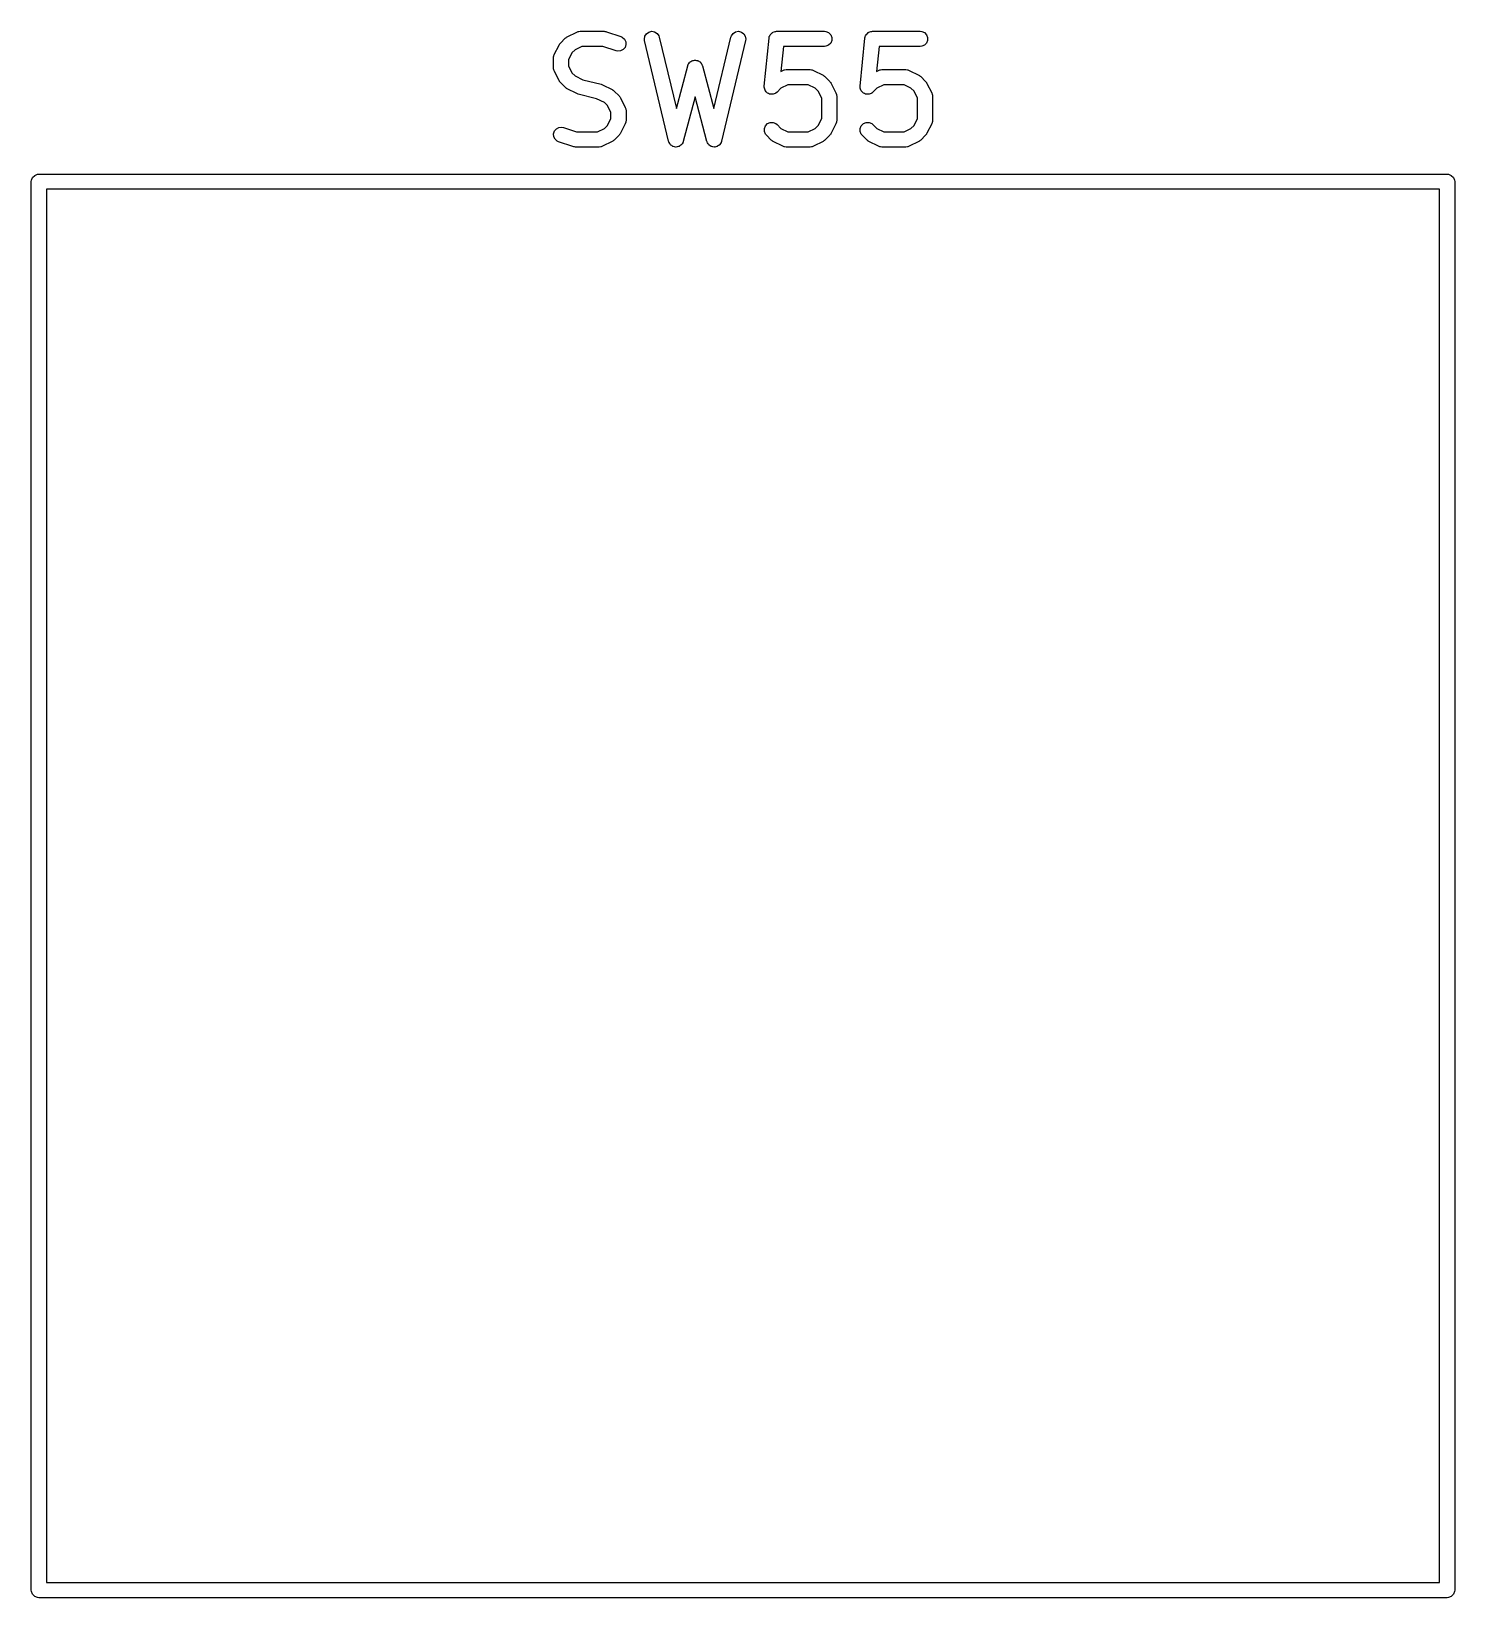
# Model space of a CAD drawing. Extents: x 2.7 to 14.1, y -9.5 to -1.1.
# Drawn here: x 11.602 to 12.159, y -8.005 to -7.392 of the extents above; entities that cross this region are included whole.
import ezdxf

# ---------------------------------------------------------------- set-up
doc = ezdxf.new("R2010")
doc.units = 0
doc.header["$MEASUREMENT"] = 0
doc.layers.add('BLACK', color=7, linetype='CONTINUOUS')

msp = doc.modelspace()

# ---------------------------------------------------------------- linework, layer by layer
at = {"layer": 'BLACK', "linetype": 'CONTINUOUS'}
for p, q in [((11.81124, -7.39404), (11.81498, -7.39216)), ((11.81498, -7.39216), (11.81553, -7.39196)), ((11.81553, -7.39196), (11.81563, -7.39195)), ((11.81563, -7.39195), (11.81573, -7.39191)), ((11.81573, -7.39191), (11.81631, -7.39185)), ((11.81631, -7.39185), (11.82568, -7.39185)), ((11.82568, -7.39185), (11.82597, -7.39188)), ((11.82597, -7.39188), (11.82605, -7.39187)), ((11.82605, -7.39187), (11.82615, -7.3919)), ((11.82615, -7.3919), (11.82626, -7.39191)), ((11.82626, -7.39191), (11.82633, -7.39194)), ((11.82633, -7.39194), (11.82661, -7.392)), ((11.82661, -7.392), (11.83224, -7.39388)), ((11.84226, -7.3928), (11.8432, -7.39212)), ((11.8432, -7.39212), (11.84432, -7.39185)), ((11.84432, -7.39185), (11.84545, -7.39204)), ((11.84545, -7.39204), (11.84644, -7.39264)), ((11.87616, -7.39264), (11.87715, -7.39204)), ((11.87715, -7.39204), (11.87828, -7.39185)), ((11.87828, -7.39185), (11.8794, -7.39212)), ((11.8794, -7.39212), (11.88034, -7.3928)), ((11.89153, -7.39235), (11.89167, -7.39229)), ((11.89167, -7.39229), (11.89178, -7.3922)), ((11.89178, -7.3922), (11.8922, -7.39207)), ((11.8922, -7.39207), (11.89259, -7.39191)), ((11.89259, -7.39191), (11.89282, -7.39189)), ((11.89282, -7.39189), (11.89289, -7.39186)), ((11.89289, -7.39186), (11.89296, -7.39187)), ((11.89296, -7.39187), (11.89317, -7.39185)), ((11.89317, -7.39185), (11.91192, -7.39185)), ((11.91192, -7.39185), (11.91249, -7.39191)), ((11.91249, -7.39191), (11.91356, -7.39235)), ((11.92903, -7.39235), (11.92916, -7.39229)), ((11.92916, -7.39229), (11.92928, -7.3922)), ((11.92928, -7.3922), (11.92969, -7.39207)), ((11.92969, -7.39207), (11.93009, -7.39191)), ((11.93009, -7.39191), (11.93031, -7.39189)), ((11.93031, -7.39189), (11.93038, -7.39186)), ((11.93038, -7.39186), (11.93045, -7.39187)), ((11.93045, -7.39187), (11.93067, -7.39185)), ((11.93067, -7.39185), (11.94941, -7.39185)), ((11.94941, -7.39185), (11.94999, -7.39191)), ((11.94999, -7.39191), (11.95105, -7.39235)), ((11.80617, -7.40098), (11.80804, -7.39723)), ((11.80804, -7.39723), (11.8082, -7.39698)), ((11.8082, -7.39698), (11.80823, -7.39691)), ((11.80823, -7.39691), (11.80829, -7.39683)), ((11.80829, -7.39683), (11.80835, -7.39674)), ((11.80835, -7.39674), (11.80841, -7.39669)), ((11.80841, -7.39669), (11.80859, -7.39647)), ((11.80859, -7.39647), (11.81047, -7.39459)), ((11.81047, -7.39459), (11.81069, -7.3944)), ((11.81069, -7.3944), (11.81075, -7.39435)), ((11.81075, -7.39435), (11.81083, -7.39429)), ((11.81083, -7.39429), (11.81092, -7.39422)), ((11.81092, -7.39422), (11.81099, -7.39419)), ((11.81099, -7.39419), (11.81124, -7.39404)), ((11.817, -7.39776), (11.8143, -7.39911)), ((11.8252, -7.39776), (11.817, -7.39776)), ((11.83037, -7.39948), (11.8252, -7.39776)), ((11.83224, -7.39388), (11.83277, -7.39411)), ((11.83277, -7.39411), (11.83364, -7.39487)), ((11.83387, -7.39814), (11.83311, -7.39901)), ((11.83364, -7.39487), (11.83415, -7.3959)), ((11.83423, -7.39705), (11.83387, -7.39814)), ((11.83415, -7.3959), (11.83423, -7.39705)), ((11.84148, -7.39491), (11.84166, -7.39378)), ((11.84155, -7.39549), (11.84148, -7.39491)), ((11.85093, -7.43486), (11.84155, -7.39549)), ((11.84166, -7.39378), (11.84226, -7.3928)), ((11.84644, -7.39264), (11.84711, -7.39357)), ((11.84711, -7.39357), (11.8473, -7.39412)), ((11.8473, -7.39412), (11.85396, -7.42211)), ((11.86864, -7.42211), (11.8753, -7.39412)), ((11.88104, -7.39549), (11.87167, -7.43486)), ((11.8753, -7.39412), (11.87549, -7.39357)), ((11.87549, -7.39357), (11.87616, -7.39264)), ((11.88034, -7.3928), (11.88094, -7.39378)), ((11.88094, -7.39378), (11.88112, -7.39491)), ((11.88112, -7.39491), (11.88104, -7.39549)), ((11.88836, -7.41326), (11.89023, -7.39451)), ((11.89023, -7.39451), (11.89027, -7.3943)), ((11.89027, -7.39423), (11.8903, -7.39416)), ((11.89027, -7.3943), (11.89027, -7.39423)), ((11.8903, -7.39416), (11.89035, -7.39394)), ((11.89035, -7.39394), (11.89055, -7.39356)), ((11.89055, -7.39356), (11.89072, -7.39316)), ((11.89072, -7.39316), (11.89082, -7.39306)), ((11.89082, -7.39306), (11.89089, -7.39293)), ((11.89089, -7.39293), (11.89122, -7.39265)), ((11.89122, -7.39265), (11.89153, -7.39235)), ((11.89584, -7.39776), (11.89487, -7.40753)), ((11.91192, -7.39776), (11.89584, -7.39776)), ((11.91249, -7.3977), (11.91192, -7.39776)), ((11.91356, -7.39726), (11.91249, -7.3977)), ((11.91356, -7.39235), (11.91437, -7.39316)), ((11.91437, -7.39644), (11.91356, -7.39726)), ((11.91437, -7.39316), (11.91481, -7.39423)), ((11.91481, -7.39538), (11.91437, -7.39644)), ((11.91481, -7.39423), (11.91481, -7.39538)), ((11.92585, -7.41326), (11.92773, -7.39451)), ((11.92773, -7.39451), (11.92777, -7.3943)), ((11.92777, -7.39423), (11.9278, -7.39416)), ((11.92777, -7.3943), (11.92777, -7.39423)), ((11.9278, -7.39416), (11.92784, -7.39394)), ((11.92784, -7.39394), (11.92805, -7.39356)), ((11.92805, -7.39356), (11.92821, -7.39316)), ((11.92821, -7.39316), (11.92832, -7.39306)), ((11.92832, -7.39306), (11.92839, -7.39293)), ((11.92839, -7.39293), (11.92872, -7.39265)), ((11.92872, -7.39265), (11.92903, -7.39235)), ((11.93334, -7.39776), (11.93236, -7.40753)), ((11.94941, -7.39776), (11.93334, -7.39776)), ((11.94999, -7.3977), (11.94941, -7.39776)), ((11.95105, -7.39726), (11.94999, -7.3977)), ((11.95105, -7.39235), (11.95187, -7.39316)), ((11.95187, -7.39644), (11.95105, -7.39726)), ((11.95187, -7.39316), (11.95231, -7.39423)), ((11.95231, -7.39538), (11.95187, -7.39644)), ((11.95231, -7.39423), (11.95231, -7.39538)), ((11.80585, -7.4023), (11.80591, -7.40173)), ((11.80585, -7.40605), (11.80585, -7.4023)), ((11.80591, -7.40173), (11.80595, -7.40163)), ((11.80595, -7.40163), (11.80596, -7.40152)), ((11.80596, -7.40152), (11.80617, -7.40098)), ((11.81311, -7.4003), (11.81176, -7.403)), ((11.81176, -7.403), (11.81176, -7.40536)), ((11.8143, -7.39911), (11.81311, -7.4003)), ((11.83093, -7.39961), (11.83037, -7.39948)), ((11.83208, -7.39953), (11.83093, -7.39961)), ((11.83311, -7.39901), (11.83208, -7.39953)), ((11.85865, -7.40475), (11.85889, -7.40444)), ((11.85889, -7.40444), (11.85908, -7.4041)), ((11.85908, -7.4041), (11.85923, -7.40399)), ((11.85923, -7.40399), (11.85935, -7.40383)), ((11.85935, -7.40383), (11.85969, -7.40364)), ((11.85969, -7.40364), (11.86, -7.4034)), ((11.86, -7.4034), (11.86018, -7.40335)), ((11.86018, -7.40335), (11.86035, -7.40326)), ((11.86035, -7.40326), (11.86073, -7.40321)), ((11.86073, -7.40321), (11.86111, -7.40311)), ((11.86111, -7.40311), (11.8613, -7.40313)), ((11.8613, -7.40313), (11.86149, -7.40311)), ((11.86149, -7.40311), (11.86187, -7.40321)), ((11.86187, -7.40321), (11.86225, -7.40326)), ((11.86225, -7.40326), (11.86242, -7.40335)), ((11.86242, -7.40335), (11.8626, -7.4034)), ((11.8626, -7.4034), (11.86291, -7.40364)), ((11.86291, -7.40364), (11.86325, -7.40383)), ((11.86325, -7.40383), (11.86337, -7.40399)), ((11.86337, -7.40399), (11.86352, -7.4041)), ((11.86352, -7.4041), (11.86371, -7.40444)), ((11.86371, -7.40444), (11.86395, -7.40475)), ((11.80591, -7.40663), (11.80585, -7.40605)), ((11.80595, -7.40673), (11.80591, -7.40663)), ((11.80596, -7.40683), (11.80595, -7.40673)), ((11.80617, -7.40737), (11.80596, -7.40683)), ((11.80804, -7.41112), (11.80617, -7.40737)), ((11.81176, -7.40536), (11.81311, -7.40805)), ((11.81311, -7.40805), (11.8143, -7.40925)), ((11.8143, -7.40925), (11.81734, -7.41077)), ((11.85396, -7.42211), (11.85845, -7.40529)), ((11.85845, -7.40529), (11.8585, -7.40516)), ((11.8585, -7.4051), (11.85854, -7.40503)), ((11.8585, -7.40516), (11.8585, -7.4051)), ((11.85854, -7.40503), (11.85865, -7.40475)), ((11.86395, -7.40475), (11.86406, -7.40503)), ((11.86406, -7.40503), (11.86409, -7.4051)), ((11.86409, -7.4051), (11.8641, -7.40516)), ((11.8641, -7.40516), (11.86415, -7.40529)), ((11.86415, -7.40529), (11.86864, -7.42211)), ((11.89487, -7.40753), (11.8956, -7.40716)), ((11.8956, -7.40716), (11.89614, -7.40695)), ((11.89614, -7.40695), (11.89625, -7.40695)), ((11.89625, -7.40695), (11.89634, -7.40691)), ((11.89634, -7.40691), (11.89692, -7.40685)), ((11.89692, -7.40685), (11.90629, -7.40685)), ((11.90629, -7.40685), (11.90687, -7.40691)), ((11.90687, -7.40691), (11.90697, -7.40695)), ((11.90697, -7.40695), (11.90707, -7.40695)), ((11.90707, -7.40695), (11.90761, -7.40716)), ((11.90761, -7.40716), (11.91136, -7.40904)), ((11.91136, -7.40904), (11.91161, -7.40919)), ((11.91161, -7.40919), (11.91168, -7.40922)), ((11.91168, -7.40922), (11.91176, -7.40929)), ((11.91176, -7.40929), (11.91185, -7.40934)), ((11.91185, -7.40934), (11.9119, -7.4094)), ((11.9119, -7.4094), (11.91213, -7.40959)), ((11.91213, -7.40959), (11.91401, -7.41146)), ((11.93236, -7.40753), (11.93309, -7.40716)), ((11.93309, -7.40716), (11.93364, -7.40695)), ((11.93364, -7.40695), (11.93374, -7.40695)), ((11.93374, -7.40695), (11.93384, -7.40691)), ((11.93384, -7.40691), (11.93442, -7.40685)), ((11.93442, -7.40685), (11.94379, -7.40685)), ((11.94379, -7.40685), (11.94437, -7.40691)), ((11.94437, -7.40691), (11.94446, -7.40695)), ((11.94446, -7.40695), (11.94457, -7.40695)), ((11.94457, -7.40695), (11.94511, -7.40716)), ((11.94511, -7.40716), (11.94886, -7.40904)), ((11.94886, -7.40904), (11.94911, -7.40919)), ((11.94911, -7.40919), (11.94918, -7.40922)), ((11.94918, -7.40922), (11.94926, -7.40929)), ((11.94926, -7.40929), (11.94935, -7.40934)), ((11.94935, -7.40934), (11.9494, -7.4094)), ((11.9494, -7.4094), (11.94963, -7.40959)), ((11.94963, -7.40959), (11.9515, -7.41146)), ((11.8082, -7.41137), (11.80804, -7.41112)), ((11.80823, -7.41144), (11.8082, -7.41137)), ((11.80829, -7.41152), (11.80823, -7.41144)), ((11.80835, -7.41161), (11.80829, -7.41152)), ((11.80841, -7.41166), (11.80835, -7.41161)), ((11.80859, -7.41189), (11.80841, -7.41166)), ((11.81047, -7.41376), (11.80859, -7.41189)), ((11.81069, -7.41395), (11.81047, -7.41376)), ((11.81075, -7.41401), (11.81069, -7.41395)), ((11.81083, -7.41407), (11.81075, -7.41401)), ((11.81092, -7.41413), (11.81083, -7.41407)), ((11.81099, -7.41416), (11.81092, -7.41413)), ((11.81124, -7.41432), (11.81099, -7.41416)), ((11.81498, -7.41619), (11.81124, -7.41432)), ((11.81503, -7.41621), (11.81498, -7.41619)), ((11.81504, -7.41622), (11.81503, -7.41621)), ((11.81529, -7.41631), (11.81504, -7.41622)), ((11.81553, -7.4164), (11.81529, -7.41631)), ((11.81555, -7.4164), (11.81553, -7.4164)), ((11.81559, -7.41642), (11.81555, -7.4164)), ((11.82277, -7.41821), (11.81559, -7.41642)), ((11.81734, -7.41077), (11.82452, -7.41256)), ((11.82452, -7.41256), (11.82456, -7.41258)), ((11.82456, -7.41258), (11.82458, -7.41258)), ((11.82458, -7.41258), (11.82482, -7.41267)), ((11.82482, -7.41267), (11.82507, -7.41276)), ((11.82507, -7.41276), (11.82508, -7.41277)), ((11.82508, -7.41277), (11.82512, -7.41279)), ((11.82512, -7.41279), (11.82887, -7.41466)), ((11.82887, -7.41466), (11.82912, -7.41482)), ((11.82912, -7.41482), (11.82919, -7.41485)), ((11.82919, -7.41485), (11.82928, -7.41491)), ((11.82928, -7.41491), (11.82936, -7.41497)), ((11.82936, -7.41497), (11.82942, -7.41503)), ((11.82942, -7.41503), (11.82964, -7.41521)), ((11.82964, -7.41521), (11.83152, -7.41709)), ((11.88836, -7.41384), (11.88836, -7.41326)), ((11.8884, -7.41398), (11.88836, -7.41384)), ((11.8884, -7.41413), (11.8884, -7.41398)), ((11.88856, -7.41453), (11.8884, -7.41413)), ((11.88869, -7.41494), (11.88856, -7.41453)), ((11.88878, -7.41505), (11.88869, -7.41494)), ((11.88884, -7.41519), (11.88878, -7.41505)), ((11.88915, -7.4155), (11.88884, -7.41519)), ((11.88942, -7.41583), (11.88915, -7.4155)), ((11.88955, -7.4159), (11.88942, -7.41583)), ((11.88966, -7.41601), (11.88955, -7.4159)), ((11.89005, -7.41617), (11.88966, -7.41601)), ((11.89043, -7.41638), (11.89005, -7.41617)), ((11.89058, -7.41639), (11.89043, -7.41638)), ((11.89072, -7.41645), (11.89058, -7.41639)), ((11.89115, -7.41645), (11.89072, -7.41645)), ((11.89158, -7.41649), (11.89115, -7.41645)), ((11.89172, -7.41645), (11.89158, -7.41649)), ((11.89187, -7.41645), (11.89172, -7.41645)), ((11.89227, -7.41628), (11.89187, -7.41645)), ((11.89268, -7.41616), (11.89227, -7.41628)), ((11.8928, -7.41606), (11.89268, -7.41616)), ((11.89294, -7.41601), (11.8928, -7.41606)), ((11.89338, -7.41564), (11.89294, -7.41601)), ((11.89492, -7.4141), (11.89338, -7.41564)), ((11.89762, -7.41275), (11.89492, -7.4141)), ((11.9056, -7.41275), (11.89762, -7.41275)), ((11.90829, -7.4141), (11.9056, -7.41275)), ((11.90949, -7.4153), (11.90829, -7.4141)), ((11.91084, -7.418), (11.90949, -7.4153)), ((11.91401, -7.41146), (11.91419, -7.41169)), ((11.91419, -7.41169), (11.91425, -7.41174)), ((11.91425, -7.41174), (11.91431, -7.41183)), ((11.91431, -7.41183), (11.91437, -7.41191)), ((11.91437, -7.41191), (11.9144, -7.41198)), ((11.9144, -7.41198), (11.91456, -7.41223)), ((11.91456, -7.41223), (11.91643, -7.41598)), ((11.91643, -7.41598), (11.91664, -7.41652)), ((11.91664, -7.41652), (11.91665, -7.41663)), ((11.91665, -7.41663), (11.91669, -7.41672)), ((11.91669, -7.41672), (11.91675, -7.4173)), ((11.92585, -7.41384), (11.92585, -7.41326)), ((11.9259, -7.41398), (11.92585, -7.41384)), ((11.9259, -7.41413), (11.9259, -7.41398)), ((11.92606, -7.41453), (11.9259, -7.41413)), ((11.92618, -7.41494), (11.92606, -7.41453)), ((11.92628, -7.41505), (11.92618, -7.41494)), ((11.92634, -7.41519), (11.92628, -7.41505)), ((11.92664, -7.4155), (11.92634, -7.41519)), ((11.92691, -7.41583), (11.92664, -7.4155)), ((11.92705, -7.4159), (11.92691, -7.41583)), ((11.92715, -7.41601), (11.92705, -7.4159)), ((11.92755, -7.41617), (11.92715, -7.41601)), ((11.92793, -7.41638), (11.92755, -7.41617)), ((11.92808, -7.41639), (11.92793, -7.41638)), ((11.92822, -7.41645), (11.92808, -7.41639)), ((11.92865, -7.41645), (11.92822, -7.41645)), ((11.92908, -7.41649), (11.92865, -7.41645)), ((11.92922, -7.41645), (11.92908, -7.41649)), ((11.92937, -7.41645), (11.92922, -7.41645)), ((11.92977, -7.41628), (11.92937, -7.41645)), ((11.93018, -7.41616), (11.92977, -7.41628)), ((11.93029, -7.41606), (11.93018, -7.41616)), ((11.93043, -7.41601), (11.93029, -7.41606)), ((11.93088, -7.41564), (11.93043, -7.41601)), ((11.93241, -7.4141), (11.93088, -7.41564)), ((11.93511, -7.41275), (11.93241, -7.4141)), ((11.94309, -7.41275), (11.93511, -7.41275)), ((11.94579, -7.4141), (11.94309, -7.41275)), ((11.94699, -7.4153), (11.94579, -7.4141)), ((11.94834, -7.418), (11.94699, -7.4153)), ((11.9515, -7.41146), (11.95169, -7.41169)), ((11.95169, -7.41169), (11.95175, -7.41174)), ((11.95175, -7.41174), (11.9518, -7.41183)), ((11.9518, -7.41183), (11.95187, -7.41191)), ((11.95187, -7.41191), (11.9519, -7.41198)), ((11.9519, -7.41198), (11.95205, -7.41223)), ((11.95205, -7.41223), (11.95393, -7.41598)), ((11.95393, -7.41598), (11.95414, -7.41652)), ((11.95414, -7.41652), (11.95414, -7.41663)), ((11.95414, -7.41663), (11.95418, -7.41672)), ((11.95418, -7.41672), (11.95424, -7.4173)), ((11.8258, -7.41973), (11.82277, -7.41821)), ((11.827, -7.42092), (11.8258, -7.41973)), ((11.82835, -7.42362), (11.827, -7.42092)), ((11.83152, -7.41709), (11.8317, -7.41731)), ((11.8317, -7.41731), (11.83176, -7.41737)), ((11.83176, -7.41737), (11.83182, -7.41745)), ((11.83182, -7.41745), (11.83188, -7.41754)), ((11.83188, -7.41754), (11.83191, -7.41761)), ((11.83191, -7.41761), (11.83207, -7.41786)), ((11.83207, -7.41786), (11.83394, -7.4216)), ((11.83394, -7.4216), (11.83415, -7.42215)), ((11.83415, -7.42215), (11.83416, -7.42225)), ((11.83416, -7.42225), (11.8342, -7.42235)), ((11.8342, -7.42235), (11.83426, -7.42293)), ((11.83426, -7.42293), (11.83426, -7.42667)), ((11.8613, -7.41751), (11.85665, -7.43493)), ((11.86595, -7.43493), (11.8613, -7.41751)), ((11.91084, -7.42598), (11.91084, -7.418)), ((11.91675, -7.4173), (11.91675, -7.42667)), ((11.94834, -7.42598), (11.94834, -7.418)), ((11.95424, -7.4173), (11.95424, -7.42667)), ((11.8258, -7.42987), (11.827, -7.42868)), ((11.827, -7.42868), (11.82835, -7.42598)), ((11.82835, -7.42598), (11.82835, -7.42362)), ((11.83394, -7.428), (11.83207, -7.43174)), ((11.83415, -7.42745), (11.83394, -7.428)), ((11.83416, -7.42735), (11.83415, -7.42745)), ((11.8342, -7.42725), (11.83416, -7.42735)), ((11.83426, -7.42667), (11.8342, -7.42725)), ((11.8884, -7.42985), (11.88884, -7.42878)), ((11.88884, -7.42878), (11.88966, -7.42797)), ((11.88966, -7.42797), (11.89072, -7.42753)), ((11.89072, -7.42753), (11.89187, -7.42753)), ((11.89187, -7.42753), (11.89294, -7.42797)), ((11.89294, -7.42797), (11.89338, -7.42834)), ((11.89338, -7.42834), (11.89492, -7.42987)), ((11.90829, -7.42987), (11.90949, -7.42868)), ((11.90949, -7.42868), (11.91084, -7.42598)), ((11.91643, -7.428), (11.91456, -7.43174)), ((11.91664, -7.42745), (11.91643, -7.428)), ((11.91665, -7.42735), (11.91664, -7.42745)), ((11.91669, -7.42725), (11.91665, -7.42735)), ((11.91675, -7.42667), (11.91669, -7.42725)), ((11.9259, -7.42985), (11.92634, -7.42878)), ((11.92634, -7.42878), (11.92715, -7.42797)), ((11.92715, -7.42797), (11.92822, -7.42753)), ((11.92822, -7.42753), (11.92937, -7.42753)), ((11.92937, -7.42753), (11.93043, -7.42797)), ((11.93043, -7.42797), (11.93088, -7.42834)), ((11.93088, -7.42834), (11.93241, -7.42987)), ((11.94579, -7.42987), (11.94699, -7.42868)), ((11.94699, -7.42868), (11.94834, -7.42598)), ((11.95393, -7.428), (11.95205, -7.43174)), ((11.95414, -7.42745), (11.95393, -7.428)), ((11.95418, -7.42725), (11.95414, -7.42735)), ((11.95414, -7.42735), (11.95414, -7.42745)), ((11.95424, -7.42667), (11.95418, -7.42725)), ((11.80588, -7.43193), (11.80624, -7.43084)), ((11.80596, -7.43308), (11.80588, -7.43193)), ((11.80647, -7.43411), (11.80596, -7.43308)), ((11.80624, -7.43084), (11.807, -7.42997)), ((11.80734, -7.43486), (11.80647, -7.43411)), ((11.807, -7.42997), (11.80803, -7.42945)), ((11.80787, -7.4351), (11.80734, -7.43486)), ((11.8135, -7.43698), (11.80787, -7.4351)), ((11.80803, -7.42945), (11.80918, -7.42937)), ((11.80918, -7.42937), (11.80974, -7.4295)), ((11.80974, -7.4295), (11.81491, -7.43122)), ((11.81491, -7.43122), (11.82311, -7.43122)), ((11.82311, -7.43122), (11.8258, -7.42987)), ((11.82887, -7.43494), (11.82512, -7.43682)), ((11.82912, -7.43478), (11.82887, -7.43494)), ((11.82919, -7.43475), (11.82912, -7.43478)), ((11.82928, -7.43469), (11.82919, -7.43475)), ((11.82936, -7.43463), (11.82928, -7.43469)), ((11.82942, -7.43457), (11.82936, -7.43463)), ((11.82964, -7.43439), (11.82942, -7.43457)), ((11.83152, -7.43251), (11.82964, -7.43439)), ((11.8317, -7.43229), (11.83152, -7.43251)), ((11.83176, -7.43223), (11.8317, -7.43229)), ((11.83182, -7.43215), (11.83176, -7.43223)), ((11.83188, -7.43206), (11.83182, -7.43215)), ((11.83191, -7.43199), (11.83188, -7.43206)), ((11.83207, -7.43174), (11.83191, -7.43199)), ((11.851, -7.43506), (11.85093, -7.43486)), ((11.85101, -7.43513), (11.851, -7.43506)), ((11.85104, -7.43519), (11.85101, -7.43513)), ((11.85112, -7.43541), (11.85104, -7.43519)), ((11.85657, -7.4352), (11.85653, -7.43526)), ((11.85658, -7.43513), (11.85657, -7.4352)), ((11.85665, -7.43493), (11.85658, -7.43513)), ((11.86602, -7.43513), (11.86595, -7.43493)), ((11.86603, -7.4352), (11.86602, -7.43513)), ((11.86607, -7.43526), (11.86603, -7.4352)), ((11.87156, -7.43519), (11.87148, -7.43541)), ((11.87159, -7.43513), (11.87156, -7.43519)), ((11.8716, -7.43506), (11.87159, -7.43513)), ((11.87167, -7.43486), (11.8716, -7.43506)), ((11.8884, -7.431), (11.8884, -7.42985)), ((11.88884, -7.43206), (11.8884, -7.431)), ((11.88921, -7.43251), (11.88884, -7.43206)), ((11.89108, -7.43439), (11.88921, -7.43251)), ((11.89131, -7.43457), (11.89108, -7.43439)), ((11.89136, -7.43463), (11.89131, -7.43457)), ((11.89145, -7.43469), (11.89136, -7.43463)), ((11.89153, -7.43475), (11.89145, -7.43469)), ((11.8916, -7.43478), (11.89153, -7.43475)), ((11.89185, -7.43494), (11.8916, -7.43478)), ((11.8956, -7.43682), (11.89185, -7.43494)), ((11.89492, -7.42987), (11.89762, -7.43122)), ((11.89762, -7.43122), (11.9056, -7.43122)), ((11.9056, -7.43122), (11.90829, -7.42987)), ((11.91136, -7.43494), (11.90761, -7.43682)), ((11.91161, -7.43478), (11.91136, -7.43494)), ((11.91168, -7.43475), (11.91161, -7.43478)), ((11.91176, -7.43469), (11.91168, -7.43475)), ((11.91185, -7.43463), (11.91176, -7.43469)), ((11.9119, -7.43457), (11.91185, -7.43463)), ((11.91213, -7.43439), (11.9119, -7.43457)), ((11.91401, -7.43251), (11.91213, -7.43439)), ((11.91419, -7.43229), (11.91401, -7.43251)), ((11.91425, -7.43223), (11.91419, -7.43229)), ((11.91431, -7.43215), (11.91425, -7.43223)), ((11.91437, -7.43206), (11.91431, -7.43215)), ((11.9144, -7.43199), (11.91437, -7.43206)), ((11.91456, -7.43174), (11.9144, -7.43199)), ((11.9259, -7.431), (11.9259, -7.42985)), ((11.92634, -7.43206), (11.9259, -7.431)), ((11.9267, -7.43251), (11.92634, -7.43206)), ((11.92858, -7.43439), (11.9267, -7.43251)), ((11.9288, -7.43457), (11.92858, -7.43439)), ((11.92886, -7.43463), (11.9288, -7.43457)), ((11.92894, -7.43469), (11.92886, -7.43463)), ((11.92903, -7.43475), (11.92894, -7.43469)), ((11.9291, -7.43478), (11.92903, -7.43475)), ((11.92935, -7.43494), (11.9291, -7.43478)), ((11.93309, -7.43682), (11.92935, -7.43494)), ((11.93241, -7.42987), (11.93511, -7.43122)), ((11.93511, -7.43122), (11.94309, -7.43122)), ((11.94309, -7.43122), (11.94579, -7.42987)), ((11.94886, -7.43494), (11.94511, -7.43682)), ((11.94911, -7.43478), (11.94886, -7.43494)), ((11.94918, -7.43475), (11.94911, -7.43478)), ((11.94926, -7.43469), (11.94918, -7.43475)), ((11.94935, -7.43463), (11.94926, -7.43469)), ((11.9494, -7.43457), (11.94935, -7.43463)), ((11.94963, -7.43439), (11.9494, -7.43457)), ((11.9515, -7.43251), (11.94963, -7.43439)), ((11.95169, -7.43229), (11.9515, -7.43251)), ((11.95175, -7.43223), (11.95169, -7.43229)), ((11.9518, -7.43215), (11.95175, -7.43223)), ((11.95187, -7.43206), (11.9518, -7.43215)), ((11.9519, -7.43199), (11.95187, -7.43206)), ((11.95205, -7.43174), (11.9519, -7.43199)), ((11.81378, -7.43704), (11.8135, -7.43698)), ((11.81385, -7.43707), (11.81378, -7.43704)), ((11.81396, -7.43708), (11.81385, -7.43707)), ((11.81406, -7.4371), (11.81396, -7.43708)), ((11.81414, -7.4371), (11.81406, -7.4371)), ((11.81443, -7.43713), (11.81414, -7.4371)), ((11.8238, -7.43713), (11.81443, -7.43713)), ((11.82438, -7.43707), (11.8238, -7.43713)), ((11.82448, -7.43703), (11.82438, -7.43707)), ((11.82458, -7.43702), (11.82448, -7.43703)), ((11.82512, -7.43682), (11.82458, -7.43702)), ((11.85137, -7.43575), (11.85112, -7.43541)), ((11.85158, -7.43612), (11.85137, -7.43575)), ((11.8517, -7.43622), (11.85158, -7.43612)), ((11.85179, -7.43634), (11.8517, -7.43622)), ((11.85216, -7.43656), (11.85179, -7.43634)), ((11.8525, -7.43682), (11.85216, -7.43656)), ((11.85264, -7.43686), (11.8525, -7.43682)), ((11.85277, -7.43694), (11.85264, -7.43686)), ((11.8532, -7.43701), (11.85277, -7.43694)), ((11.85361, -7.43712), (11.8532, -7.43701)), ((11.85376, -7.4371), (11.85361, -7.43712)), ((11.85391, -7.43712), (11.85376, -7.4371)), ((11.85433, -7.43703), (11.85391, -7.43712)), ((11.85475, -7.43697), (11.85433, -7.43703)), ((11.85488, -7.43689), (11.85475, -7.43697)), ((11.85503, -7.43686), (11.85488, -7.43689)), ((11.85538, -7.43661), (11.85503, -7.43686)), ((11.85575, -7.43639), (11.85538, -7.43661)), ((11.85584, -7.43627), (11.85575, -7.43639)), ((11.85597, -7.43618), (11.85584, -7.43627)), ((11.85619, -7.43582), (11.85597, -7.43618)), ((11.85645, -7.43548), (11.85619, -7.43582)), ((11.85653, -7.43526), (11.85645, -7.43548)), ((11.86615, -7.43548), (11.86607, -7.43526)), ((11.86641, -7.43582), (11.86615, -7.43548)), ((11.86663, -7.43618), (11.86641, -7.43582)), ((11.86676, -7.43627), (11.86663, -7.43618)), ((11.86685, -7.43639), (11.86676, -7.43627)), ((11.86722, -7.43661), (11.86685, -7.43639)), ((11.86757, -7.43686), (11.86722, -7.43661)), ((11.86771, -7.43689), (11.86757, -7.43686)), ((11.86785, -7.43697), (11.86771, -7.43689)), ((11.86827, -7.43703), (11.86785, -7.43697)), ((11.86869, -7.43712), (11.86827, -7.43703)), ((11.86884, -7.4371), (11.86869, -7.43712)), ((11.86899, -7.43712), (11.86884, -7.4371)), ((11.8694, -7.43701), (11.86899, -7.43712)), ((11.86983, -7.43694), (11.8694, -7.43701)), ((11.86995, -7.43686), (11.86983, -7.43694)), ((11.8701, -7.43682), (11.86995, -7.43686)), ((11.87044, -7.43656), (11.8701, -7.43682)), ((11.87081, -7.43634), (11.87044, -7.43656)), ((11.8709, -7.43622), (11.87081, -7.43634)), ((11.87102, -7.43612), (11.8709, -7.43622)), ((11.87123, -7.43575), (11.87102, -7.43612)), ((11.87148, -7.43541), (11.87123, -7.43575)), ((11.89614, -7.43702), (11.8956, -7.43682)), ((11.89625, -7.43703), (11.89614, -7.43702)), ((11.89634, -7.43707), (11.89625, -7.43703)), ((11.89692, -7.43713), (11.89634, -7.43707)), ((11.90629, -7.43713), (11.89692, -7.43713)), ((11.90687, -7.43707), (11.90629, -7.43713)), ((11.90697, -7.43703), (11.90687, -7.43707)), ((11.90707, -7.43702), (11.90697, -7.43703)), ((11.90761, -7.43682), (11.90707, -7.43702)), ((11.93364, -7.43702), (11.93309, -7.43682)), ((11.93374, -7.43703), (11.93364, -7.43702)), ((11.93384, -7.43707), (11.93374, -7.43703)), ((11.93442, -7.43713), (11.93384, -7.43707)), ((11.94379, -7.43713), (11.93442, -7.43713)), ((11.94437, -7.43707), (11.94379, -7.43713)), ((11.94446, -7.43703), (11.94437, -7.43707)), ((11.94457, -7.43702), (11.94446, -7.43703)), ((11.94511, -7.43682), (11.94457, -7.43702)), ((11.6015, -7.45068), (11.60156, -7.4501)), ((11.6015, -8.00186), (11.6015, -7.45068)), ((11.60156, -7.4501), (11.602, -7.44904)), ((11.602, -7.44904), (11.60282, -7.44822)), ((11.60282, -7.44822), (11.60388, -7.44778)), ((11.60388, -7.44778), (11.60446, -7.44772)), ((11.60446, -7.44772), (12.15564, -7.44772)), ((12.15564, -7.44772), (12.15621, -7.44778)), ((12.15621, -7.44778), (12.15728, -7.44822)), ((12.15728, -7.44822), (12.15809, -7.44904)), ((12.15809, -7.44904), (12.15853, -7.4501)), ((12.15853, -7.4501), (12.15859, -7.45068)), ((12.15859, -7.45068), (12.15859, -8.00186)), ((11.60741, -7.45363), (11.60741, -7.99891)), ((12.15269, -7.45363), (11.60741, -7.45363)), ((12.15269, -7.99891), (12.15269, -7.45363)), ((11.60741, -7.99891), (12.15269, -7.99891)), ((11.60156, -8.00243), (11.6015, -8.00186)), ((11.602, -8.0035), (11.60156, -8.00243)), ((11.60282, -8.00431), (11.602, -8.0035)), ((11.60388, -8.00475), (11.60282, -8.00431)), ((11.60446, -8.00481), (11.60388, -8.00475)), ((12.15564, -8.00481), (11.60446, -8.00481)), ((12.15621, -8.00475), (12.15564, -8.00481)), ((12.15728, -8.00431), (12.15621, -8.00475)), ((12.15809, -8.0035), (12.15728, -8.00431)), ((12.15853, -8.00243), (12.15809, -8.0035)), ((12.15859, -8.00186), (12.15853, -8.00243))]:
    msp.add_line(p, q, dxfattribs=at)

doc.saveas('drawing.dxf')
